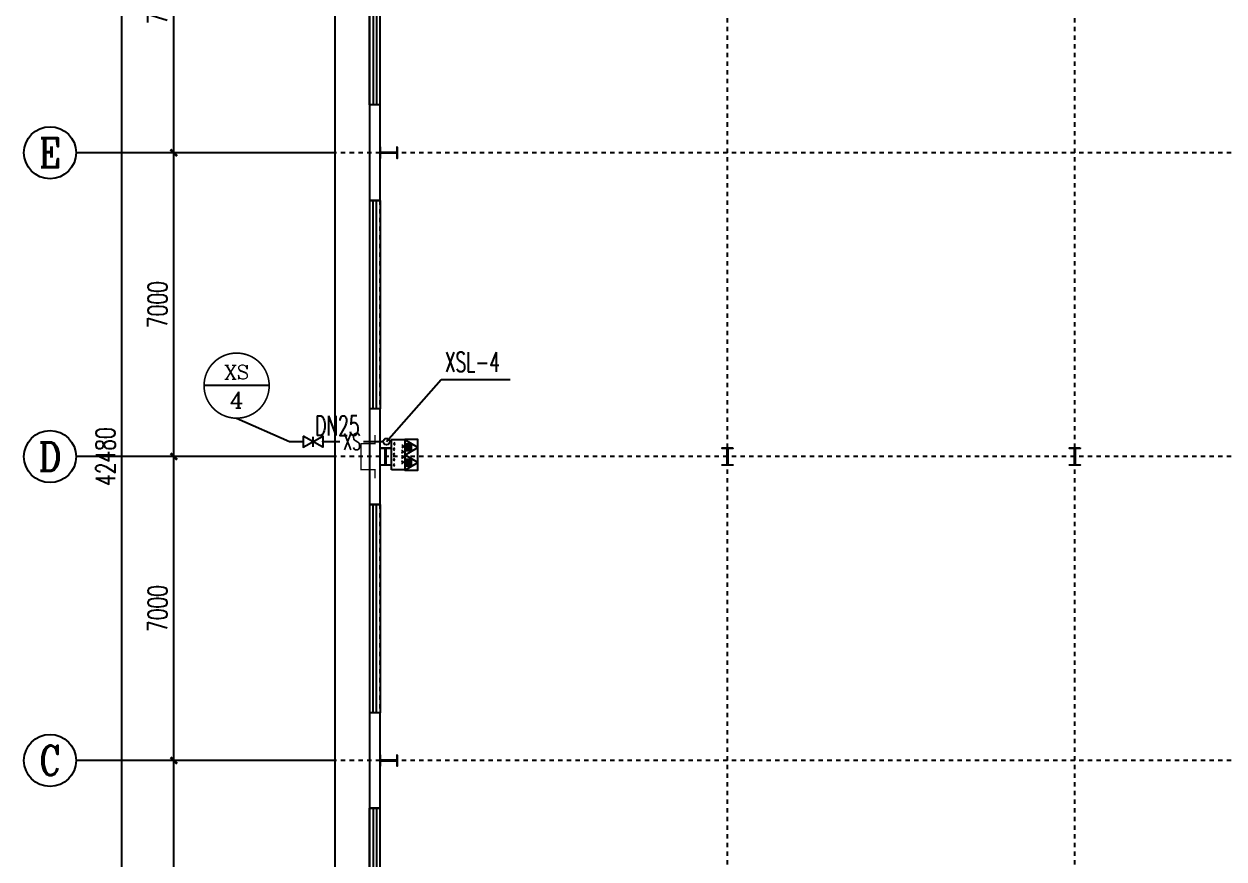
# Model space of a CAD drawing. Header units: millimetres. Extents: x 418357 to 841680, y 53918 to 109839.
# Drawn here: x 418356.66 to 418384.29, y 55180.17 to 55199.41 of the extents above; entities that cross this region are included whole.
import ezdxf
from ezdxf.enums import TextEntityAlignment as Align

# ---------------------------------------------------------------- set-up
doc = ezdxf.new("R2010")
doc.units = ezdxf.units.MM
doc.linetypes.add('DOTE', pattern=[2.42, 2, -0.2, 0.02, -0.2])
for name, color, linetype in [('0 - 梁柱', 3, 'Continuous'), ('AXIS', 171, 'Continuous'), ('AXIS_TEXT', 7, 'Continuous'), ('COLUMN', 9, 'Continuous'), ('DIM_消防', 3, 'Continuous'), ('DOTE', 8, 'DOTE'), ('GROUND', 150, 'Continuous'), ('JZ__灭火器', 6, 'Continuous'), ('PIPE-消防', 1, 'Continuous'), ('S_WALL', 9, 'Continuous'), ('TEXT_消防', 7, 'Continuous'), ('TWT_TEXT', 7, 'Continuous'), ('VALVE_消防', 7, 'Continuous'), ('VPIPE-消防', 1, 'Continuous'), ('WALL-PARAPET', 6, 'Continuous'), ('WINDOW', 8, 'Continuous')]:
    doc.layers.add(name, color=color, linetype=linetype)
doc.styles.add('_TCH_AXIS', font='COMPLEX', dxfattribs={"bigfont": 'GBCBIG'})
doc.styles.add('_TCH_DIM_T3', font='SIMPLEX', dxfattribs={"width": 0.705882, "bigfont": 'GBCBIG'})
doc.styles.add('_TWT_CIRCLE', font='COMPLEX', dxfattribs={"width": 1.1, "height": 3, "bigfont": 'HZTXT'})
doc.styles.add('_TWT_PIPEDN', font='SIMPLEX', dxfattribs={"width": 0.8, "height": 3, "bigfont": 'HZTXT'})
doc.styles.add('_TWT_PIPETEXT', font='COMPLEX', dxfattribs={"width": 0.8, "height": 2.5, "bigfont": 'HZTXT'})
doc.styles.add('_TWT_SERIAL', font='COMPLEX', dxfattribs={"width": 0.8, "height": 3, "bigfont": 'HZTXT'})
doc.styles.add('COMPLEX', font='COMPLEX')
doc.dimstyles.new('_TCH_ARCH&&150', dxfattribs={"dimtxt": 446.25, "dimasz": 150, "dimexe": 375, "dimexo": 450, "dimgap": 150, "dimtad": 1, "dimdec": 0, "dimzin": 0, "dimdsep": 46, "dimtxsty": '_TCH_DIM_T3', "dimblk": 'ARCHTICK', "dimcen": 0.09, "dimclrt": 7, "dimazin": 2, "dimtfac": 1, "dimtdec": 0, "dimtix": 1, "dimtmove": 2, "dimatfit": 3, "dimfxl": 0, "dimtolj": 1, "dimtzin": 0, "dimarcsym": 0})

# ---------------------------------------------------------------- blocks, each defined once
blk = doc.blocks.new('A$C670E4FA6')
at = {"layer": '0 - 梁柱'}
h = blk.add_hatch(color=256, dxfattribs=at)
h.paths.add_polyline_path([(125, 0), (0, 0), (0, 12), (120, 12), (120, 200), (125, 200)])
h.paths.add_polyline_path([(250, 0), (125, 0), (125, 200), (130, 200), (130, 12), (250, 12)])
h.paths.add_polyline_path([(250, 388), (130, 388), (130, 200), (125, 200), (125, 400), (250, 400)])
h.paths.add_polyline_path([(125, 200), (120, 200), (120, 388), (0, 388), (0, 400), (125, 400)])
blk.add_lwpolyline([(0, 400), (0, 388), (120, 388), (120, 12), (0, 12), (0, 0), (250, 0), (250, 12), (130, 12), (130, 388), (250, 388), (250, 400)], close=True, dxfattribs=at)
blk = doc.blocks.new('消防软管卷盘')
blk.add_lwpolyline([(4963954, 151899), (4963954, 150312), (4964641, 150312), (4964641, 151899)], close=True)
for points, const_width in [([(4964134, 151704), (4964482, 151704)], 1), ([(4964134, 151566), (4964482, 151566)], 1), ([(4964134, 151428), (4964482, 151428)], 1), ([(4964134, 151290), (4964482, 151290)], 1), ([(4964134, 151152), (4964482, 151152)], 1), ([(4964134, 151014), (4964482, 151014)], 0.1), ([(4964134, 150876), (4964482, 150876)], 1), ([(4964134, 150738), (4964482, 150738)], 1), ([(4964150, 150600), (4964499, 150600)], 1), ([(4964150, 150462), (4964499, 150462)], 1)]:
    blk.add_lwpolyline(points, dxfattribs=dict(const_width=const_width))
for centre, start, end in [((4964134, 151636), 90, 270), ((4964134, 151360), 90, 270), ((4964134, 151084), 90, 270), ((4964482, 151498), 270, 90), ((4964482, 151222), 270, 90), ((4964134, 150808), 90, 270), ((4964150, 150532), 90, 270), ((4964482, 150946), 270, 90), ((4964499, 150670), 270, 90)]:
    blk.add_arc(centre, 69, start, end)
blk = doc.blocks.new('手提式干粉灭火器')
h = blk.add_hatch()
h.set_pattern_fill('ANSI31', color=256, scale=225.365854, style=0)
h.set_pattern_definition([(45, (276289.086, 185586.136), (-19.9197154, 19.9197154), [])])
h.paths.add_polyline_path([(72, 158), (-72, 158), (-72, 19), (72, 19)])
for points in [[(0, 303), (-175, 0), (175, 0)], [(-72, 19), (72, 19), (72, 158), (-72, 158)]]:
    blk.add_lwpolyline(points, close=True)
blk = doc.blocks.new('92623')
blk.add_lwpolyline([(8910066, 83014), (8909273, 83014), (8909273, 82670), (8910066, 82670)], close=True)
at = {"xscale": -0.5, "yscale": 0.5, "zscale": 0.5, "rotation": 89.99999999998747}
blk.add_blockref('消防软管卷盘', (8985223, 2565334), dxfattribs=at)
at = {"layer": 'JZ__灭火器', "xscale": 1.141071624, "yscale": 1.141071624, "zscale": 1.141071624, "rotation": 180}
for p in [(8909466, 83014), (8909863, 83014)]:
    blk.add_blockref('手提式干粉灭火器', p, dxfattribs=at)
blk = doc.blocks.new('_AXISO')
blk.add_circle((0, 0), 0.5)
at = {"layer": 'AXIS_TEXT', "style": 'COMPLEX', "width": 1.041667}
blk.add_attdef('A', text='', height=0.56, dxfattribs=at).set_placement((-0.25, -0.28), (0.25, -0.28), align=Align.FIT)
blk = doc.blocks.new('_ArchTick')
at = {"color": 0, "linetype": 'ByBlock', "const_width": 0.4}
blk.add_lwpolyline([(-0.5, -0.5), (0.5, 0.5)], dxfattribs=at)
blk = doc.blocks.new('*D231')
at = {"layer": 'AXIS', "color": 0, "lineweight": -2}
for p, q in [((429383, 110962), (424508, 110962)), ((424883, 68482), (424883, 110962)), ((429383, 68482), (424508, 68482))]:
    blk.add_line(p, q, dxfattribs=at)
at = {"layer": 'Defpoints', "color": 0, "lineweight": -2}
for p in [(424883, 110962), (429833, 110962), (429833, 68482)]:
    blk.add_point(p, dxfattribs=at)
at = {"layer": 'AXIS', "color": 0, "lineweight": -2, "xscale": 150, "yscale": 150, "zscale": 150}
for p, rotation in [((424883, 110962), 90), ((424883, 68482), 270)]:
    blk.add_blockref('_ArchTick', p, dxfattribs=dict(at, rotation=rotation))
at = {"layer": 'AXIS', "color": 7, "insert": (424510, 89722), "char_height": 446.2, "attachment_point": 5, "rotation": 90, "style": '_TCH_DIM_T3'}
blk.add_mtext('\\A1;42480', dxfattribs=at)
blk = doc.blocks.new('*D234')
at = {"layer": 'AXIS', "color": 0, "lineweight": -2}
for p, q in [((429383, 82722), (425708, 82722)), ((426083, 75722), (426083, 82722)), ((429383, 75722), (425708, 75722))]:
    blk.add_line(p, q, dxfattribs=at)
at = {"layer": 'Defpoints', "color": 0, "lineweight": -2}
for p in [(426083, 82722), (429833, 82722), (429833, 75722)]:
    blk.add_point(p, dxfattribs=at)
at = {"layer": 'AXIS', "color": 0, "lineweight": -2, "xscale": 150, "yscale": 150, "zscale": 150}
for p, rotation in [((426083, 82722), 90), ((426083, 75722), 270)]:
    blk.add_blockref('_ArchTick', p, dxfattribs=dict(at, rotation=rotation))
at = {"layer": 'AXIS', "color": 7, "insert": (425710, 79222), "char_height": 446.2, "attachment_point": 5, "rotation": 90, "style": '_TCH_DIM_T3'}
blk.add_mtext('\\A1;7000', dxfattribs=at)
blk = doc.blocks.new('*D235')
at = {"layer": 'AXIS', "color": 0, "lineweight": -2}
for p, q in [((429383, 89722), (425708, 89722)), ((426083, 82722), (426083, 89722)), ((429383, 82722), (425708, 82722))]:
    blk.add_line(p, q, dxfattribs=at)
at = {"layer": 'Defpoints', "color": 0, "lineweight": -2}
for p in [(426083, 89722), (429833, 89722), (429833, 82722)]:
    blk.add_point(p, dxfattribs=at)
at = {"layer": 'AXIS', "color": 0, "lineweight": -2, "xscale": 150, "yscale": 150, "zscale": 150}
for p, rotation in [((426083, 89722), 90), ((426083, 82722), 270)]:
    blk.add_blockref('_ArchTick', p, dxfattribs=dict(at, rotation=rotation))
at = {"layer": 'AXIS', "color": 7, "insert": (425710, 86222), "char_height": 446.2, "attachment_point": 5, "rotation": 90, "style": '_TCH_DIM_T3'}
blk.add_mtext('\\A1;7000', dxfattribs=at)
blk = doc.blocks.new('*D236')
at = {"layer": 'AXIS', "color": 0, "lineweight": -2}
for p, q in [((429383, 96722), (425708, 96722)), ((426083, 89722), (426083, 96722)), ((429383, 89722), (425708, 89722))]:
    blk.add_line(p, q, dxfattribs=at)
at = {"layer": 'Defpoints', "color": 0, "lineweight": -2}
for p in [(426083, 96722), (429833, 96722), (429833, 89722)]:
    blk.add_point(p, dxfattribs=at)
at = {"layer": 'AXIS', "color": 0, "lineweight": -2, "xscale": 150, "yscale": 150, "zscale": 150}
for p, rotation in [((426083, 96722), 90), ((426083, 89722), 270)]:
    blk.add_blockref('_ArchTick', p, dxfattribs=dict(at, rotation=rotation))
at = {"layer": 'AXIS', "color": 7, "insert": (425710, 93222), "char_height": 446.2, "attachment_point": 5, "rotation": 90, "style": '_TCH_DIM_T3'}
blk.add_mtext('\\A1;7000', dxfattribs=at)
blk = doc.blocks.new('*D237')
at = {"layer": 'AXIS', "color": 0, "lineweight": -2}
for p, q in [((429383, 103722), (425708, 103722)), ((426083, 96722), (426083, 103722)), ((429383, 96722), (425708, 96722))]:
    blk.add_line(p, q, dxfattribs=at)
at = {"layer": 'Defpoints', "color": 0, "lineweight": -2}
for p in [(426083, 103722), (429833, 103722), (429833, 96722)]:
    blk.add_point(p, dxfattribs=at)
at = {"layer": 'AXIS', "color": 0, "lineweight": -2, "xscale": 150, "yscale": 150, "zscale": 150}
for p, rotation in [((426083, 103722), 90), ((426083, 96722), 270)]:
    blk.add_blockref('_ArchTick', p, dxfattribs=dict(at, rotation=rotation))
at = {"layer": 'AXIS', "color": 7, "insert": (425710, 100222), "char_height": 446.2, "attachment_point": 5, "rotation": 90, "style": '_TCH_DIM_T3'}
blk.add_mtext('\\A1;7000', dxfattribs=at)
blk = doc.blocks.new('$TCHSYS$WIN2D')
for p, q in [((-0.5, 0.5), (0.5, 0.5)), ((-0.5, 0.5), (-0.5, -0.5)), ((0.5, 0.5), (0.5, -0.5)), ((0.5, 0.1667), (-0.5, 0.1667)), ((0.5, -0.1667), (-0.5, -0.1667)), ((-0.5, -0.5), (0.5, -0.5))]:
    blk.add_line(p, q)
blk = doc.blocks.new('$VALVE$00000296')
for points in [[(-125, 72), (-125, -72), (125, 72), (125, -72), (-125, 72)], [(0, 60), (0, -64)]]:
    blk.add_lwpolyline(points)
for p in [(-125, 0), (125, 0)]:
    blk.add_point(p)
blk = doc.blocks.new('132423')
at = {"layer": 'AXIS', "lineweight": -2}
for p, q in [((429833, 96722), (423833, 96722)), ((429833, 89722), (423833, 89722)), ((429833, 82722), (423833, 82722))]:
    blk.add_line(p, q, dxfattribs=at)
at = {"layer": 'COLUMN', "const_width": 30}
blk.add_lwpolyline([(430713, 90222), (430713, 90022), (430393, 90022), (430393, 89422), (430713, 89422), (430713, 89222)], dxfattribs=at)
at = {"layer": 'DIM_消防', "lineweight": -2}
for p, q in [((430982, 90065.9), (432241.7, 91497.8)), ((432241.7, 91497.8), (433829.2, 91497.8)), ((428279.7, 91356.6), (426779.7, 91356.6))]:
    blk.add_line(p, q, dxfattribs=at)
at = {"layer": 'DIM_消防', "lineweight": -2, "const_width": 37.5}
blk.add_lwpolyline([(428279.7, 91356.6, 1), (426779.7, 91356.6, 1)], format="xyb", close=True, dxfattribs=at)
at = {"layer": 'DOTE'}
for p, q in [((430833, 67722), (430833, 111722)), ((438833, 67722), (438833, 111722)), ((446833, 67722), (446833, 111722)), ((503833, 96722), (429833, 96722)), ((503833, 89722), (429833, 89722)), ((503833, 82722), (429833, 82722))]:
    blk.add_line(p, q, dxfattribs=at)
at = {"layer": 'GROUND', "color": 8, "lineweight": -2}
for p, q in [((429793, 101622), (429793, 67682)), ((430593, 101622), (430593, 68482))]:
    blk.add_line(p, q, dxfattribs=at)
at = {"layer": 'PIPE-消防', "linetype": 'Continuous', "lineweight": -2, "ltscale": 1.5, "const_width": 52.5}
for points in [[(429062.5, 90065.9), (428745.3, 90065.9)], [(429907, 90065.9), (429512.5, 90065.9)], [(430907, 90065.9), (430445.6, 90065.9)]]:
    blk.add_lwpolyline(points, dxfattribs=at)
at = {"layer": 'S_WALL', "color": 3}
blk.add_line((427529.7, 90606.6), (428745.3, 90065.9), dxfattribs=at)
at = {"layer": 'VPIPE-消防', "linetype": 'Continuous', "lineweight": -2}
blk.add_circle((430982, 90065.9), 75, dxfattribs=at)
at = {"layer": 'WALL-PARAPET', "lineweight": -2}
for p, q in [((430833, 97822), (430593, 97822)), ((430593, 97822), (430593, 95622)), ((430833, 95622), (430833, 97822)), ((430593, 95622), (430833, 95622)), ((430833, 90822), (430593, 90822)), ((430593, 90822), (430593, 88622)), ((430833, 88622), (430833, 90822)), ((430593, 88622), (430833, 88622)), ((430833, 83822), (430593, 83822)), ((430593, 83822), (430593, 81622)), ((430833, 81622), (430833, 83822)), ((430593, 81622), (430833, 81622))]:
    blk.add_line(p, q, dxfattribs=at)
at = {"xscale": 0.882, "yscale": 0.882, "zscale": 0.882, "rotation": 90}
blk.add_blockref('92623', (504618.5, -7768565.9), dxfattribs=at)
at = {"layer": '0 - 梁柱', "rotation": 270}
for p in [(430833, 96847), (430833, 82847)]:
    blk.add_blockref('A$C670E4FA6', p, dxfattribs=at)
at = {"layer": '0 - 梁柱', "xscale": -1}
for p in [(431083, 89522), (438958, 89522), (446958, 89522)]:
    blk.add_blockref('A$C670E4FA6', p, dxfattribs=at)
at = {"layer": 'AXIS'}
ref = blk.add_blockref('_AXISO', (423233, 96722), dxfattribs=dict(at, xscale=1200, yscale=1200, zscale=1200))
ref.add_attrib('A', 'E', dxfattribs={"layer": 'AXIS_TEXT', "height": 668.2, "style": '_TCH_AXIS'}).set_placement((422978.4, 96387.9), (423487.5, 96387.9), align=Align.FIT)
ref = blk.add_blockref('_AXISO', (423233, 89722), dxfattribs=dict(at, xscale=1200, yscale=1200, zscale=1200))
ref.add_attrib('A', 'D', dxfattribs={"layer": 'AXIS_TEXT', "height": 652.9, "style": '_TCH_AXIS'}).set_placement((422968.7, 89395.5), (423497.2, 89395.5), align=Align.FIT)
ref = blk.add_blockref('_AXISO', (423233, 82722), dxfattribs=dict(at, xscale=1200, yscale=1200, zscale=1200))
ref.add_attrib('A', 'C', dxfattribs={"layer": 'AXIS_TEXT', "height": 683.5, "style": '_TCH_AXIS'}).set_placement((422988.9, 82380.2), (423477.1, 82380.2), align=Align.FIT)
at = {"layer": 'VALVE_消防', "lineweight": -2, "xscale": -1.8, "yscale": -1.8, "zscale": 1.8, "rotation": 180}
blk.add_blockref('$VALVE$00000296', (429287.5, 90065.9), dxfattribs=at)
at = {"layer": 'WINDOW', "yscale": -240, "rotation": 90}
for p, xscale, zscale in [((430713, 99322), 3000, 3000), ((430713, 93222), -4800, -4800), ((430713, 86222), -4800, -4800), ((430713, 79222), 4800, 4800)]:
    blk.add_blockref('$TCHSYS$WIN2D', p, dxfattribs=dict(at, xscale=xscale, zscale=zscale))
at = {"layer": 'DIM_消防', "color": 7, "lineweight": -2, "style": '_TWT_CIRCLE'}
for s, height, p, p2 in [('XS', 317.96, (427246.6, 91507.3), (427812.9, 91507.3)), ('4', 382.3, (427369.5, 90834.2), (427689.9, 90834.2))]:
    blk.add_text(s, height=height, dxfattribs=at).set_placement(p, p2, align=Align.FIT)
at = {"layer": 'TEXT_消防', "linetype": 'Continuous', "lineweight": -2, "style": '_TWT_PIPEDN', "width": 0.64}
blk.add_text('DN25', height=450, dxfattribs=at).set_placement((429335.6, 90209.8))
at = {"layer": 'TEXT_消防', "lineweight": -2, "style": '_TWT_PIPETEXT', "width": 0.64}
blk.add_text('XS', height=375, dxfattribs=at).set_placement((429982, 89878.4))
at = {"layer": 'TWT_TEXT', "lineweight": -2, "style": '_TWT_SERIAL', "width": 0.64}
blk.add_text('XSL-4', height=450, dxfattribs=at).set_placement((432322.7, 91677.8))
at = {"layer": 'AXIS'}
for p1, p2, distance, picture, middle in [((429833, 68482), (429833, 110962), 4950, '*D231', (424509.9, 89722)), ((429833, 96722), (429833, 103722), 3750, '*D237', (425709.9, 100222)), ((429833, 89722), (429833, 96722), 3750, '*D236', (425709.9, 93222)), ((429833, 82722), (429833, 89722), 3750, '*D235', (425709.9, 86222)), ((429833, 75722), (429833, 82722), 3750, '*D234', (425709.9, 79222))]:
    dim = blk.add_aligned_dim(p1=p1, p2=p2, distance=distance, dimstyle='_TCH_ARCH&&150', dxfattribs=at)
    dim.commit()
    dim.dimension.update_dxf_attribs({"geometry": picture, "text_midpoint": middle})

msp = doc.modelspace()

# ---------------------------------------------------------------- block references
at = {"layer": 'Defpoints', "lineweight": -2, "xscale": 0.001, "yscale": 0.001, "zscale": 0.001}
msp.add_blockref('132423', (417934.025, 55099.718), dxfattribs=at)

doc.saveas('drawing.dxf')
